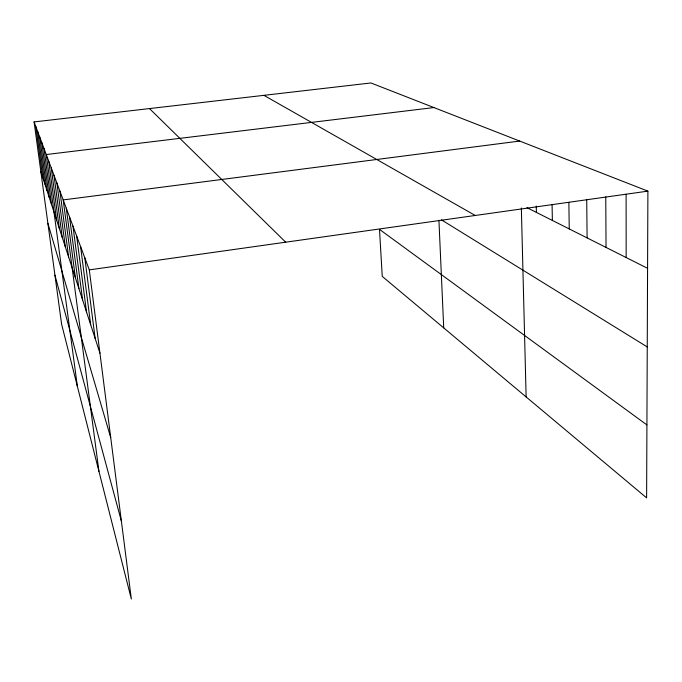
<?xml version="1.0" encoding="UTF-8"?>
<svg xmlns="http://www.w3.org/2000/svg" width="682" height="682" viewBox="0 0 682 682"><rect width="100%" height="100%" fill="white"/><g stroke="black" fill="none" stroke-linecap="round" stroke-linejoin="round"><path stroke-width="1.02" d="M34.1 121.925L89.299 269.876L131.336 599.035L61.61 324.24L34.1 121.925L370.923 82.965L647.9 191.131L646.613 497.869L382.252 276.398L379.49 229.365L646.92 424.92M89.299 269.876L647.9 191.131M519.667 141.055L63.196 199.911L98.95 471.398M433.905 107.56L46.274 154.541L77.39 386.43M526.947 207.652L647.576 268.316M263.925 95.344L475.235 215.469M441.459 219.86L647.244 346.925M149.486 108.574L285.698 242.195M40.886 171.83L99.939 353.157M47.893 223.338L110.723 437.648M54.935 275.144L121.387 521.176M43.972 148.386L51.525 204.489M41.798 142.547L49.181 197.286M39.727 136.997L46.947 190.449M37.757 131.728L44.833 183.944M35.882 126.707L42.813 177.738M56.862 182.938L65.361 246.978M53.98 175.206L62.267 237.489M51.261 167.925L59.351 228.53M48.695 161.046L56.597 220.073M66.265 208.129L75.412 277.855M59.931 191.156L68.643 257.063M76.657 235.998L86.503 311.896M72.974 226.126L82.573 299.85M69.521 216.85L78.89 288.52M84.798 257.796L95.148 338.46M80.587 246.534L90.68 324.743M438.927 220.337L443.726 327.897M521.355 207.984L526.129 396.933M536.265 206.083L536.402 212.409M552.079 204.464L552.369 220.439M568.865 202.426L569.24 228.922M586.725 199.869L587.1 237.907M605.761 196.783L606.042 247.43M626.11 194.225L626.161 257.549"/></g></svg>
